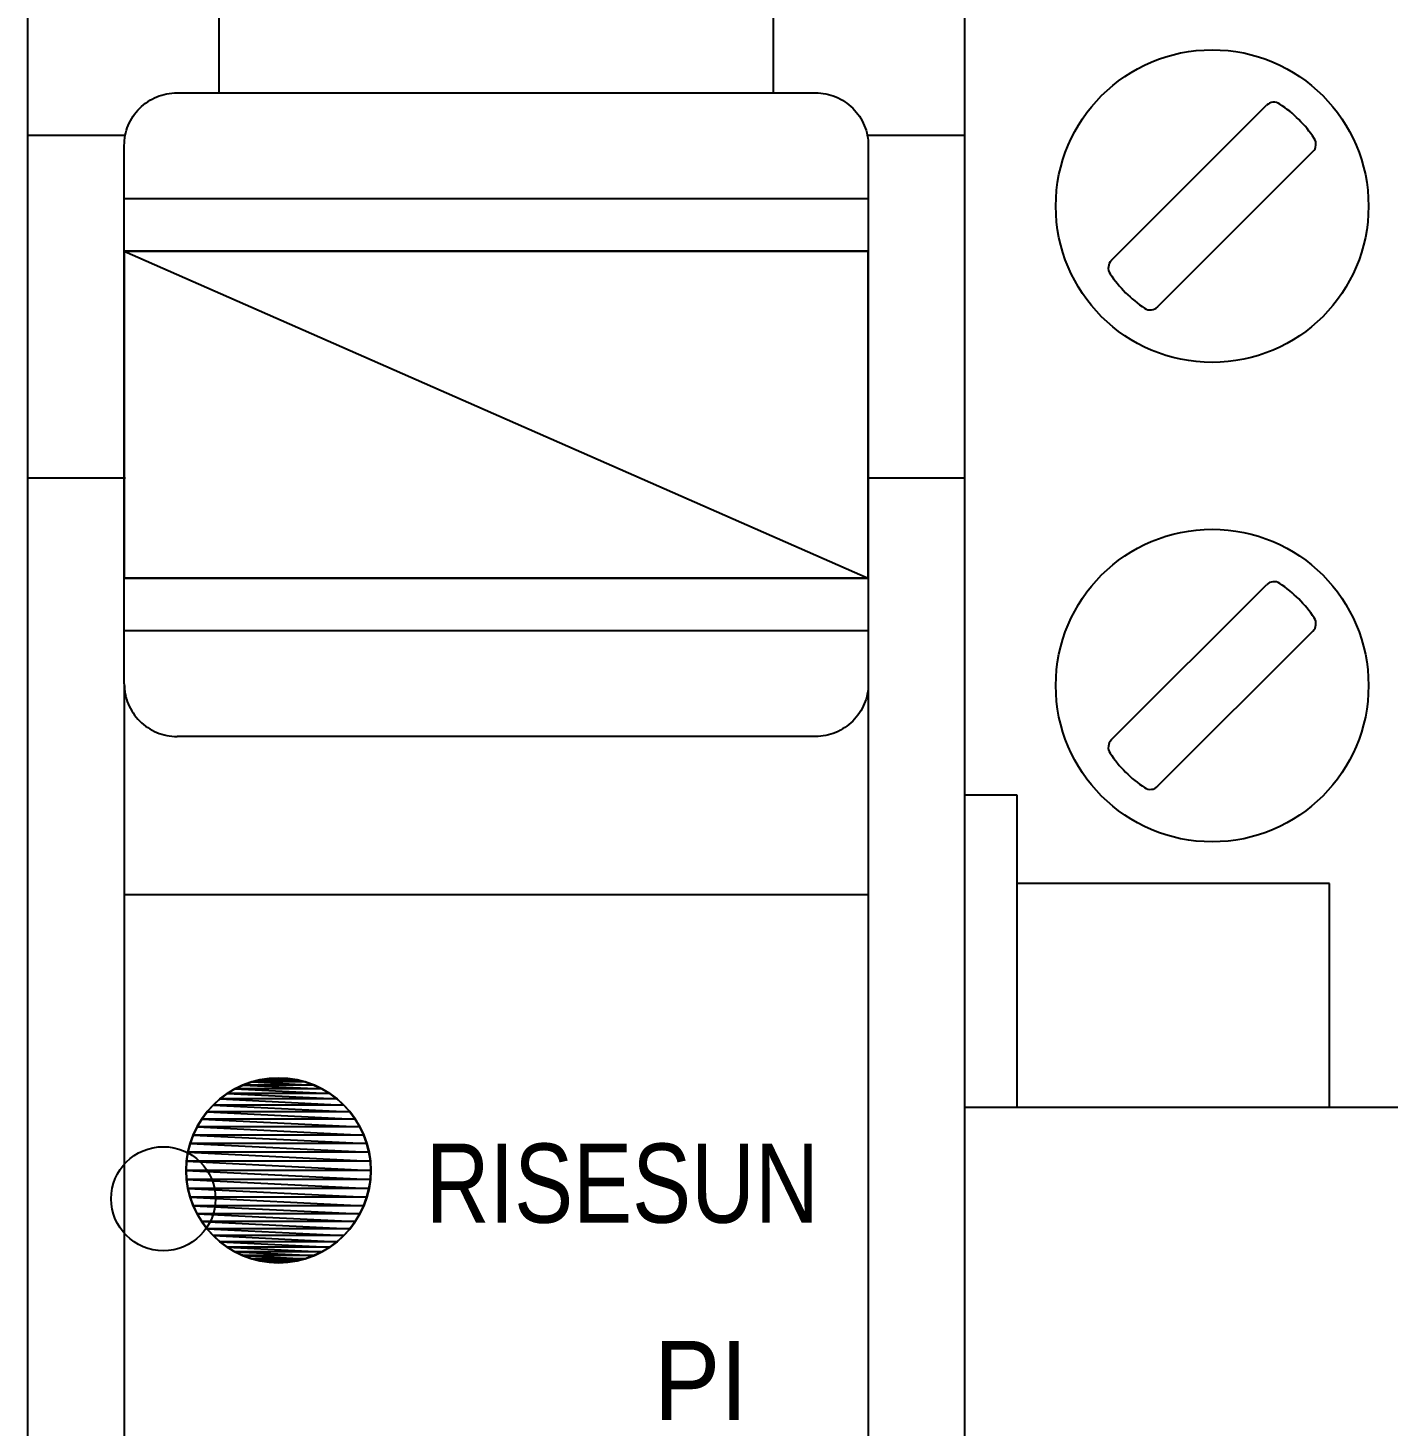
# Model space of a CAD drawing. Header units: millimetres. Extents: x 173893 to 258446, y -176540 to -123824.
# Drawn here: x 197231.95 to 197258.05, y -139282.55 to -139255.72 of the extents above; entities that cross this region are included whole.
import ezdxf

# ---------------------------------------------------------------- set-up
doc = ezdxf.new("R2010")
doc.units = ezdxf.units.MM
doc.header["$LTSCALE"] = 3
doc.linetypes.add('NEW_LINE159', pattern=[0.7, 0.5, -0.2])
doc.layers.add('1', color=3, linetype='Continuous')
doc.layers.add('DUT', color=7, linetype='Continuous')
doc.styles.add('Arial', font='arial.ttf')

msp = doc.modelspace()

# ---------------------------------------------------------------- linework, layer by layer
for p, q in [((197231.953, -139320.141), (197231.953, -139240.659)), ((197249.925, -139240.659), (197249.925, -139320.141)), ((197235.624, -139256.961), (197235.624, -139253.721)), ((197246.255, -139253.721), (197246.255, -139256.961)), ((197234.567, -139256.991), (197234.615, -139256.98)), ((197234.615, -139256.98), (197234.664, -139256.972)), ((197234.664, -139256.972), (197234.714, -139256.966)), ((197234.714, -139256.966), (197234.763, -139256.962)), ((197234.763, -139256.962), (197234.814, -139256.961)), ((197234.814, -139256.961), (197235.624, -139256.961)), ((197235.624, -139256.961), (197246.255, -139256.961)), ((197246.255, -139256.961), (197247.065, -139256.961)), ((197247.065, -139256.961), (197247.065, -139256.961)), ((197247.065, -139256.961), (197247.115, -139256.962)), ((197247.115, -139256.962), (197247.165, -139256.966)), ((197247.165, -139256.966), (197247.215, -139256.972)), ((197247.215, -139256.972), (197247.263, -139256.98)), ((197247.263, -139256.98), (197247.312, -139256.991)), ((197234.098, -139257.257), (197234.134, -139257.222)), ((197234.134, -139257.222), (197234.172, -139257.19)), ((197234.172, -139257.19), (197234.211, -139257.159)), ((197234.211, -139257.159), (197234.252, -139257.131)), ((197234.252, -139257.131), (197234.294, -139257.104)), ((197234.294, -139257.104), (197234.337, -139257.08)), ((197234.337, -139257.08), (197234.381, -139257.058)), ((197234.381, -139257.058), (197234.426, -139257.038)), ((197234.426, -139257.038), (197234.472, -139257.02)), ((197234.472, -139257.02), (197234.519, -139257.004)), ((197234.519, -139257.004), (197234.567, -139256.991)), ((197247.312, -139256.991), (197247.359, -139257.004)), ((197247.359, -139257.004), (197247.406, -139257.02)), ((197247.406, -139257.02), (197247.452, -139257.038)), ((197247.452, -139257.038), (197247.498, -139257.058)), ((197247.498, -139257.058), (197247.542, -139257.08)), ((197247.542, -139257.08), (197247.585, -139257.104)), ((197247.585, -139257.104), (197247.627, -139257.131)), ((197247.627, -139257.131), (197247.667, -139257.159)), ((197247.667, -139257.159), (197247.707, -139257.19)), ((197247.707, -139257.19), (197247.745, -139257.222)), ((197247.745, -139257.222), (197247.781, -139257.257)), ((197233.898, -139257.54), (197233.92, -139257.496)), ((197233.92, -139257.496), (197233.945, -139257.453)), ((197233.945, -139257.453), (197233.971, -139257.411)), ((197233.971, -139257.411), (197234, -139257.371)), ((197234, -139257.371), (197234.03, -139257.331)), ((197234.03, -139257.331), (197234.063, -139257.293)), ((197234.063, -139257.293), (197234.098, -139257.257)), ((197234.098, -139257.257), (197234.098, -139257.257)), ((197247.781, -139257.257), (197247.781, -139257.257)), ((197247.781, -139257.257), (197247.816, -139257.293)), ((197247.816, -139257.293), (197247.848, -139257.331)), ((197247.848, -139257.331), (197247.879, -139257.371)), ((197247.879, -139257.371), (197247.907, -139257.411)), ((197247.907, -139257.411), (197247.934, -139257.453)), ((197247.934, -139257.453), (197247.958, -139257.496)), ((197247.958, -139257.496), (197247.98, -139257.54)), ((197231.953, -139257.771), (197233.822, -139257.771)), ((197233.812, -139257.823), (197233.821, -139257.775)), ((197233.821, -139257.775), (197233.832, -139257.726)), ((197233.832, -139257.726), (197233.845, -139257.679)), ((197233.845, -139257.679), (197233.86, -139257.632)), ((197233.86, -139257.632), (197233.878, -139257.586)), ((197233.878, -139257.586), (197233.898, -139257.54)), ((197247.98, -139257.54), (197248, -139257.586)), ((197248, -139257.586), (197248.018, -139257.632)), ((197248.018, -139257.632), (197248.034, -139257.679)), ((197248.034, -139257.679), (197248.047, -139257.726)), ((197248.047, -139257.726), (197248.058, -139257.775)), ((197248.057, -139257.771), (197249.925, -139257.771)), ((197248.058, -139257.775), (197248.066, -139257.823)), ((197233.801, -139257.973), (197233.803, -139257.923)), ((197233.801, -139259.998), (197233.801, -139257.973)), ((197233.801, -139257.973), (197233.801, -139257.973)), ((197233.803, -139257.923), (197233.806, -139257.873)), ((197233.806, -139257.873), (197233.812, -139257.823)), ((197248.066, -139257.823), (197248.073, -139257.873)), ((197248.073, -139257.873), (197248.076, -139257.923)), ((197248.076, -139257.923), (197248.078, -139257.973)), ((197248.078, -139257.973), (197248.078, -139259.998)), ((197233.801, -139258.986), (197248.078, -139258.986)), ((197233.801, -139259.998), (197248.078, -139259.998)), ((197233.801, -139266.276), (197233.801, -139259.998)), ((197248.078, -139259.998), (197248.078, -139266.276)), ((197231.953, -139264.352), (197233.822, -139264.352)), ((197248.057, -139264.352), (197249.925, -139264.352)), ((197233.801, -139268.301), (197233.801, -139266.276)), ((197248.078, -139266.276), (197233.801, -139266.276)), ((197248.078, -139266.276), (197248.078, -139268.301)), ((197248.078, -139267.288), (197233.801, -139267.288)), ((197233.801, -139268.301), (197233.801, -139268.301)), ((197233.801, -139268.301), (197233.803, -139268.351)), ((197233.801, -139268.301), (197233.801, -139299.688)), ((197233.803, -139268.351), (197233.806, -139268.401)), ((197233.806, -139268.401), (197233.812, -139268.45)), ((197233.812, -139268.45), (197233.821, -139268.499)), ((197233.821, -139268.499), (197233.832, -139268.547)), ((197248.058, -139268.499), (197248.047, -139268.547)), ((197248.066, -139268.45), (197248.058, -139268.499)), ((197248.073, -139268.401), (197248.066, -139268.45)), ((197248.076, -139268.351), (197248.073, -139268.401)), ((197248.078, -139268.301), (197248.076, -139268.351)), ((197248.078, -139268.301), (197248.078, -139268.301)), ((197248.078, -139268.301), (197248.078, -139299.688)), ((197233.832, -139268.547), (197233.845, -139268.595)), ((197233.845, -139268.595), (197233.86, -139268.642)), ((197233.86, -139268.642), (197233.878, -139268.688)), ((197233.878, -139268.688), (197233.898, -139268.733)), ((197233.898, -139268.733), (197233.92, -139268.777)), ((197233.92, -139268.777), (197233.945, -139268.82)), ((197247.958, -139268.777), (197247.934, -139268.82)), ((197247.98, -139268.733), (197247.958, -139268.777)), ((197248, -139268.688), (197247.98, -139268.733)), ((197248.018, -139268.642), (197248, -139268.688)), ((197248.034, -139268.595), (197248.018, -139268.642)), ((197248.047, -139268.547), (197248.034, -139268.595)), ((197233.945, -139268.82), (197233.971, -139268.862)), ((197233.971, -139268.862), (197234, -139268.903)), ((197234, -139268.903), (197234.03, -139268.942)), ((197234.03, -139268.942), (197234.063, -139268.98)), ((197234.063, -139268.98), (197234.098, -139269.017)), ((197234.098, -139269.017), (197234.098, -139269.017)), ((197234.098, -139269.017), (197234.134, -139269.051)), ((197234.134, -139269.051), (197234.172, -139269.084)), ((197247.745, -139269.051), (197247.707, -139269.084)), ((197247.781, -139269.017), (197247.745, -139269.051)), ((197247.816, -139268.98), (197247.781, -139269.017)), ((197247.781, -139269.017), (197247.781, -139269.017)), ((197247.848, -139268.942), (197247.816, -139268.98)), ((197247.879, -139268.903), (197247.848, -139268.942)), ((197247.907, -139268.862), (197247.879, -139268.903)), ((197247.934, -139268.82), (197247.907, -139268.862)), ((197234.172, -139269.084), (197234.211, -139269.114)), ((197234.211, -139269.114), (197234.252, -139269.143)), ((197234.252, -139269.143), (197234.294, -139269.169)), ((197234.294, -139269.169), (197234.337, -139269.194)), ((197234.337, -139269.194), (197234.381, -139269.216)), ((197234.381, -139269.216), (197234.426, -139269.236)), ((197234.426, -139269.236), (197234.472, -139269.254)), ((197234.472, -139269.254), (197234.519, -139269.269)), ((197234.519, -139269.269), (197234.567, -139269.283)), ((197234.567, -139269.283), (197234.615, -139269.294)), ((197234.615, -139269.294), (197234.664, -139269.302)), ((197234.664, -139269.302), (197234.714, -139269.308)), ((197234.714, -139269.308), (197234.763, -139269.312)), ((197234.763, -139269.312), (197234.814, -139269.313)), ((197247.065, -139269.313), (197234.814, -139269.313)), ((197247.115, -139269.312), (197247.065, -139269.313)), ((197247.165, -139269.308), (197247.115, -139269.312)), ((197247.215, -139269.302), (197247.165, -139269.308)), ((197247.263, -139269.294), (197247.215, -139269.302)), ((197247.312, -139269.283), (197247.263, -139269.294)), ((197247.359, -139269.269), (197247.312, -139269.283)), ((197247.406, -139269.254), (197247.359, -139269.269)), ((197247.452, -139269.236), (197247.406, -139269.254)), ((197247.498, -139269.216), (197247.452, -139269.236)), ((197247.542, -139269.194), (197247.498, -139269.216)), ((197247.585, -139269.169), (197247.542, -139269.194)), ((197247.627, -139269.143), (197247.585, -139269.169)), ((197247.667, -139269.114), (197247.627, -139269.143)), ((197247.707, -139269.084), (197247.667, -139269.114)), ((197248.078, -139272.351), (197233.801, -139272.351))]:
    msp.add_line(p, q)
at = {"color": 144}
for p, q in [((197233.801, -139259.998), (197248.078, -139259.998)), ((197233.801, -139259.998), (197233.801, -139259.998)), ((197233.801, -139259.998), (197248.078, -139266.276)), ((197233.801, -139266.276), (197233.801, -139259.998)), ((197233.801, -139259.998), (197248.078, -139266.276)), ((197248.078, -139259.998), (197233.801, -139259.998)), ((197233.801, -139259.998), (197248.078, -139259.998)), ((197233.801, -139259.998), (197233.801, -139266.276)), ((197248.078, -139266.276), (197248.078, -139259.998)), ((197248.078, -139259.998), (197248.078, -139266.276)), ((197248.078, -139266.276), (197233.801, -139266.276)), ((197233.801, -139266.276), (197248.078, -139266.276)), ((197233.801, -139266.276), (197233.801, -139266.276)), ((197233.801, -139266.276), (197248.078, -139266.276))]:
    msp.add_line(p, q, dxfattribs=at)
at = {"color": 251, "linetype": 'NEW_LINE159'}
for p, q in [((197236.07, -139276.006), (197235.915, -139276.081)), ((197236.233, -139275.947), (197236.07, -139276.006)), ((197236.403, -139275.903), (197236.233, -139275.947)), ((197236.579, -139275.876), (197236.403, -139275.903)), ((197236.76, -139275.867), (197236.579, -139275.876)), ((197236.941, -139275.876), (197236.76, -139275.867)), ((197236.76, -139275.867), (197236.76, -139275.867)), ((197237.117, -139275.903), (197236.941, -139275.876)), ((197237.287, -139275.947), (197237.117, -139275.903)), ((197237.45, -139276.006), (197237.287, -139275.947)), ((197237.605, -139276.081), (197237.45, -139276.006)), ((197235.633, -139276.271), (197235.507, -139276.386)), ((197235.769, -139276.17), (197235.633, -139276.271)), ((197235.915, -139276.081), (197235.769, -139276.17)), ((197237.751, -139276.17), (197237.605, -139276.081)), ((197237.887, -139276.271), (197237.751, -139276.17)), ((197238.013, -139276.386), (197237.887, -139276.271)), ((197235.393, -139276.512), (197235.291, -139276.648)), ((197235.507, -139276.386), (197235.393, -139276.512)), ((197238.127, -139276.512), (197238.013, -139276.386)), ((197238.229, -139276.648), (197238.127, -139276.512)), ((197235.202, -139276.794), (197235.127, -139276.949)), ((197235.291, -139276.648), (197235.202, -139276.794)), ((197238.318, -139276.794), (197238.229, -139276.648)), ((197238.393, -139276.949), (197238.318, -139276.794)), ((197235.127, -139276.949), (197235.068, -139277.112)), ((197238.452, -139277.112), (197238.393, -139276.949)), ((197235.024, -139277.282), (197234.997, -139277.458)), ((197235.068, -139277.112), (197235.024, -139277.282)), ((197238.496, -139277.282), (197238.452, -139277.112)), ((197238.523, -139277.458), (197238.496, -139277.282)), ((197234.997, -139277.458), (197234.988, -139277.639)), ((197234.988, -139277.639), (197234.988, -139277.639)), ((197234.988, -139277.639), (197234.997, -139277.82)), ((197238.532, -139277.639), (197238.523, -139277.458)), ((197238.523, -139277.82), (197238.532, -139277.639)), ((197238.532, -139277.639), (197238.532, -139277.639)), ((197234.997, -139277.82), (197235.024, -139277.996)), ((197238.496, -139277.996), (197238.523, -139277.82)), ((197235.024, -139277.996), (197235.068, -139278.166)), ((197235.068, -139278.166), (197235.127, -139278.329)), ((197238.393, -139278.329), (197238.452, -139278.166)), ((197238.452, -139278.166), (197238.496, -139277.996)), ((197235.127, -139278.329), (197235.202, -139278.483)), ((197238.318, -139278.483), (197238.393, -139278.329)), ((197235.202, -139278.483), (197235.291, -139278.629)), ((197235.291, -139278.629), (197235.393, -139278.766)), ((197238.127, -139278.766), (197238.229, -139278.629)), ((197238.229, -139278.629), (197238.318, -139278.483)), ((197235.393, -139278.766), (197235.507, -139278.892)), ((197235.507, -139278.892), (197235.633, -139279.006)), ((197237.887, -139279.006), (197238.013, -139278.892)), ((197238.013, -139278.892), (197238.127, -139278.766)), ((197235.633, -139279.006), (197235.769, -139279.108)), ((197235.769, -139279.108), (197235.915, -139279.197)), ((197235.915, -139279.197), (197236.07, -139279.272)), ((197237.45, -139279.272), (197237.605, -139279.197)), ((197237.605, -139279.197), (197237.751, -139279.108)), ((197237.751, -139279.108), (197237.887, -139279.006)), ((197236.07, -139279.272), (197236.233, -139279.331)), ((197236.233, -139279.331), (197236.403, -139279.375)), ((197236.403, -139279.375), (197236.579, -139279.402)), ((197236.579, -139279.402), (197236.76, -139279.411)), ((197236.76, -139279.411), (197236.941, -139279.402)), ((197236.76, -139279.411), (197236.76, -139279.411)), ((197236.941, -139279.402), (197237.117, -139279.375)), ((197237.117, -139279.375), (197237.287, -139279.331)), ((197237.287, -139279.331), (197237.45, -139279.272))]:
    msp.add_line(p, q, dxfattribs=at)
at = {"color": 251}
for p, q in [((197235.925, -139276.076), (197236.082, -139276.002)), ((197236.082, -139276.002), (197235.925, -139276.076)), ((197236.082, -139276.002), (197236.246, -139275.943)), ((197236.246, -139275.943), (197236.082, -139276.002)), ((197237.438, -139276.002), (197236.082, -139276.002)), ((197236.082, -139276.002), (197237.595, -139276.076)), ((197236.082, -139276.002), (197237.595, -139276.076)), ((197237.438, -139276.002), (197236.082, -139276.002)), ((197236.246, -139275.943), (197236.415, -139275.901)), ((197236.415, -139275.901), (197236.246, -139275.943)), ((197237.275, -139275.943), (197236.246, -139275.943)), ((197236.246, -139275.943), (197237.438, -139276.002)), ((197236.246, -139275.943), (197237.438, -139276.002)), ((197237.275, -139275.943), (197236.246, -139275.943)), ((197236.415, -139275.901), (197236.587, -139275.876)), ((197236.587, -139275.876), (197236.415, -139275.901)), ((197237.106, -139275.901), (197236.415, -139275.901)), ((197236.415, -139275.901), (197237.275, -139275.943)), ((197236.415, -139275.901), (197237.275, -139275.943)), ((197237.106, -139275.901), (197236.415, -139275.901)), ((197236.587, -139275.876), (197236.76, -139275.867)), ((197236.76, -139275.867), (197236.587, -139275.876)), ((197236.934, -139275.876), (197236.587, -139275.876)), ((197236.587, -139275.876), (197237.106, -139275.901)), ((197236.587, -139275.876), (197237.106, -139275.901)), ((197236.934, -139275.876), (197236.587, -139275.876)), ((197236.76, -139275.867), (197236.934, -139275.876)), ((197236.934, -139275.876), (197236.76, -139275.867)), ((197237.106, -139275.901), (197236.934, -139275.876)), ((197236.934, -139275.876), (197237.106, -139275.901)), ((197237.275, -139275.943), (197237.106, -139275.901)), ((197237.106, -139275.901), (197237.275, -139275.943)), ((197237.438, -139276.002), (197237.275, -139275.943)), ((197237.275, -139275.943), (197237.438, -139276.002)), ((197237.595, -139276.076), (197237.438, -139276.002)), ((197237.438, -139276.002), (197237.595, -139276.076)), ((197235.507, -139276.386), (197235.636, -139276.269)), ((197235.636, -139276.269), (197235.507, -139276.386)), ((197235.636, -139276.269), (197235.776, -139276.166)), ((197235.776, -139276.166), (197235.636, -139276.269)), ((197237.884, -139276.269), (197235.636, -139276.269)), ((197235.636, -139276.269), (197238.013, -139276.386)), ((197235.636, -139276.269), (197238.013, -139276.386)), ((197237.884, -139276.269), (197235.636, -139276.269)), ((197235.776, -139276.166), (197235.925, -139276.076)), ((197235.925, -139276.076), (197235.776, -139276.166)), ((197237.745, -139276.166), (197235.776, -139276.166)), ((197235.776, -139276.166), (197237.884, -139276.269)), ((197235.776, -139276.166), (197237.884, -139276.269)), ((197237.745, -139276.166), (197235.776, -139276.166)), ((197237.595, -139276.076), (197235.925, -139276.076)), ((197235.925, -139276.076), (197237.745, -139276.166)), ((197235.925, -139276.076), (197237.745, -139276.166)), ((197237.595, -139276.076), (197235.925, -139276.076)), ((197237.745, -139276.166), (197237.595, -139276.076)), ((197237.595, -139276.076), (197237.745, -139276.166)), ((197237.884, -139276.269), (197237.745, -139276.166)), ((197237.745, -139276.166), (197237.884, -139276.269)), ((197238.013, -139276.386), (197237.884, -139276.269)), ((197237.884, -139276.269), (197238.013, -139276.386)), ((197235.287, -139276.655), (197235.391, -139276.515)), ((197235.391, -139276.515), (197235.287, -139276.655)), ((197235.391, -139276.515), (197235.507, -139276.386)), ((197235.507, -139276.386), (197235.391, -139276.515)), ((197238.13, -139276.515), (197235.391, -139276.515)), ((197235.391, -139276.515), (197238.233, -139276.655)), ((197235.391, -139276.515), (197238.233, -139276.655)), ((197238.13, -139276.515), (197235.391, -139276.515)), ((197238.013, -139276.386), (197235.507, -139276.386)), ((197235.507, -139276.386), (197238.13, -139276.515)), ((197235.507, -139276.386), (197238.13, -139276.515)), ((197238.013, -139276.386), (197235.507, -139276.386)), ((197238.13, -139276.515), (197238.013, -139276.386)), ((197238.013, -139276.386), (197238.13, -139276.515)), ((197238.233, -139276.655), (197238.13, -139276.515)), ((197238.13, -139276.515), (197238.233, -139276.655)), ((197235.123, -139276.961), (197235.198, -139276.804)), ((197235.198, -139276.804), (197235.123, -139276.961)), ((197235.198, -139276.804), (197235.287, -139276.655)), ((197235.287, -139276.655), (197235.198, -139276.804)), ((197238.323, -139276.804), (197235.198, -139276.804)), ((197235.198, -139276.804), (197238.397, -139276.961)), ((197235.198, -139276.804), (197238.397, -139276.961)), ((197238.323, -139276.804), (197235.198, -139276.804)), ((197238.233, -139276.655), (197235.287, -139276.655)), ((197235.287, -139276.655), (197238.323, -139276.804)), ((197235.287, -139276.655), (197238.323, -139276.804)), ((197238.233, -139276.655), (197235.287, -139276.655)), ((197238.323, -139276.804), (197238.233, -139276.655)), ((197238.233, -139276.655), (197238.323, -139276.804)), ((197238.397, -139276.961), (197238.323, -139276.804)), ((197238.323, -139276.804), (197238.397, -139276.961)), ((197235.065, -139277.125), (197235.123, -139276.961)), ((197235.123, -139276.961), (197235.065, -139277.125)), ((197238.397, -139276.961), (197235.123, -139276.961)), ((197235.123, -139276.961), (197238.456, -139277.125)), ((197235.123, -139276.961), (197238.456, -139277.125)), ((197238.397, -139276.961), (197235.123, -139276.961)), ((197238.456, -139277.125), (197238.397, -139276.961)), ((197238.397, -139276.961), (197238.456, -139277.125)), ((197234.997, -139277.465), (197235.022, -139277.293)), ((197235.022, -139277.293), (197234.997, -139277.465)), ((197235.022, -139277.293), (197235.065, -139277.125)), ((197235.065, -139277.125), (197235.022, -139277.293)), ((197238.498, -139277.293), (197235.022, -139277.293)), ((197235.022, -139277.293), (197238.524, -139277.465)), ((197235.022, -139277.293), (197238.524, -139277.465)), ((197238.498, -139277.293), (197235.022, -139277.293)), ((197238.456, -139277.125), (197235.065, -139277.125)), ((197235.065, -139277.125), (197238.498, -139277.293)), ((197235.065, -139277.125), (197238.498, -139277.293)), ((197238.456, -139277.125), (197235.065, -139277.125)), ((197238.498, -139277.293), (197238.456, -139277.125)), ((197238.456, -139277.125), (197238.498, -139277.293)), ((197238.524, -139277.465), (197238.498, -139277.293)), ((197238.498, -139277.293), (197238.524, -139277.465)), ((197234.988, -139277.639), (197234.997, -139277.465)), ((197234.997, -139277.465), (197234.988, -139277.639)), ((197238.532, -139277.639), (197234.988, -139277.639)), ((197234.988, -139277.639), (197238.524, -139277.813)), ((197234.997, -139277.813), (197234.988, -139277.639)), ((197234.988, -139277.639), (197238.524, -139277.813)), ((197238.532, -139277.639), (197234.988, -139277.639)), ((197234.988, -139277.639), (197234.997, -139277.813)), ((197238.524, -139277.465), (197234.997, -139277.465)), ((197234.997, -139277.465), (197238.532, -139277.639)), ((197234.997, -139277.465), (197238.532, -139277.639)), ((197238.524, -139277.465), (197234.997, -139277.465)), ((197238.532, -139277.639), (197238.524, -139277.465)), ((197238.524, -139277.465), (197238.532, -139277.639)), ((197238.524, -139277.813), (197238.532, -139277.639)), ((197238.532, -139277.639), (197238.524, -139277.813)), ((197238.524, -139277.813), (197234.997, -139277.813)), ((197234.997, -139277.813), (197238.498, -139277.985)), ((197235.022, -139277.985), (197234.997, -139277.813)), ((197234.997, -139277.813), (197238.498, -139277.985)), ((197238.524, -139277.813), (197234.997, -139277.813)), ((197234.997, -139277.813), (197235.022, -139277.985)), ((197238.498, -139277.985), (197238.524, -139277.813)), ((197238.524, -139277.813), (197238.498, -139277.985)), ((197238.498, -139277.985), (197235.022, -139277.985)), ((197235.022, -139277.985), (197238.456, -139278.153)), ((197235.065, -139278.153), (197235.022, -139277.985)), ((197235.022, -139277.985), (197238.456, -139278.153)), ((197238.498, -139277.985), (197235.022, -139277.985)), ((197235.022, -139277.985), (197235.065, -139278.153)), ((197238.456, -139278.153), (197235.065, -139278.153)), ((197235.065, -139278.153), (197238.397, -139278.317)), ((197235.123, -139278.317), (197235.065, -139278.153)), ((197235.065, -139278.153), (197238.397, -139278.317)), ((197238.456, -139278.153), (197235.065, -139278.153)), ((197235.065, -139278.153), (197235.123, -139278.317)), ((197238.397, -139278.317), (197238.456, -139278.153)), ((197238.456, -139278.153), (197238.397, -139278.317)), ((197238.456, -139278.153), (197238.498, -139277.985)), ((197238.498, -139277.985), (197238.456, -139278.153)), ((197238.397, -139278.317), (197235.123, -139278.317)), ((197235.123, -139278.317), (197238.323, -139278.474)), ((197235.198, -139278.474), (197235.123, -139278.317)), ((197235.123, -139278.317), (197238.323, -139278.474)), ((197238.397, -139278.317), (197235.123, -139278.317)), ((197235.123, -139278.317), (197235.198, -139278.474)), ((197238.323, -139278.474), (197238.397, -139278.317)), ((197238.397, -139278.317), (197238.323, -139278.474)), ((197238.323, -139278.474), (197235.198, -139278.474)), ((197235.198, -139278.474), (197238.233, -139278.623)), ((197235.287, -139278.623), (197235.198, -139278.474)), ((197235.198, -139278.474), (197238.233, -139278.623)), ((197238.323, -139278.474), (197235.198, -139278.474)), ((197235.198, -139278.474), (197235.287, -139278.623)), ((197238.233, -139278.623), (197235.287, -139278.623)), ((197235.287, -139278.623), (197238.13, -139278.763)), ((197235.391, -139278.763), (197235.287, -139278.623)), ((197235.287, -139278.623), (197238.13, -139278.763)), ((197238.233, -139278.623), (197235.287, -139278.623)), ((197235.287, -139278.623), (197235.391, -139278.763)), ((197238.13, -139278.763), (197238.233, -139278.623)), ((197238.233, -139278.623), (197238.13, -139278.763)), ((197238.233, -139278.623), (197238.323, -139278.474)), ((197238.323, -139278.474), (197238.233, -139278.623)), ((197238.13, -139278.763), (197235.391, -139278.763)), ((197235.391, -139278.763), (197238.013, -139278.892)), ((197235.507, -139278.892), (197235.391, -139278.763)), ((197235.391, -139278.763), (197238.013, -139278.892)), ((197238.13, -139278.763), (197235.391, -139278.763)), ((197235.391, -139278.763), (197235.507, -139278.892)), ((197238.013, -139278.892), (197235.507, -139278.892)), ((197235.507, -139278.892), (197237.884, -139279.009)), ((197235.636, -139279.009), (197235.507, -139278.892)), ((197235.507, -139278.892), (197237.884, -139279.009)), ((197238.013, -139278.892), (197235.507, -139278.892)), ((197235.507, -139278.892), (197235.636, -139279.009)), ((197237.884, -139279.009), (197238.013, -139278.892)), ((197238.013, -139278.892), (197237.884, -139279.009)), ((197238.013, -139278.892), (197238.13, -139278.763)), ((197238.13, -139278.763), (197238.013, -139278.892)), ((197237.884, -139279.009), (197235.636, -139279.009)), ((197235.636, -139279.009), (197237.745, -139279.112)), ((197235.776, -139279.112), (197235.636, -139279.009)), ((197235.636, -139279.009), (197237.745, -139279.112)), ((197237.884, -139279.009), (197235.636, -139279.009)), ((197235.636, -139279.009), (197235.776, -139279.112)), ((197237.745, -139279.112), (197235.776, -139279.112)), ((197235.776, -139279.112), (197237.595, -139279.202)), ((197235.925, -139279.202), (197235.776, -139279.112)), ((197235.776, -139279.112), (197237.595, -139279.202)), ((197237.745, -139279.112), (197235.776, -139279.112)), ((197235.776, -139279.112), (197235.925, -139279.202)), ((197237.595, -139279.202), (197235.925, -139279.202)), ((197235.925, -139279.202), (197237.438, -139279.276)), ((197236.082, -139279.276), (197235.925, -139279.202)), ((197235.925, -139279.202), (197237.438, -139279.276)), ((197237.595, -139279.202), (197235.925, -139279.202)), ((197235.925, -139279.202), (197236.082, -139279.276)), ((197237.438, -139279.276), (197237.595, -139279.202)), ((197237.595, -139279.202), (197237.438, -139279.276)), ((197237.595, -139279.202), (197237.745, -139279.112)), ((197237.745, -139279.112), (197237.595, -139279.202)), ((197237.745, -139279.112), (197237.884, -139279.009)), ((197237.884, -139279.009), (197237.745, -139279.112)), ((197237.438, -139279.276), (197236.082, -139279.276)), ((197236.082, -139279.276), (197237.275, -139279.335)), ((197236.246, -139279.335), (197236.082, -139279.276)), ((197236.082, -139279.276), (197237.275, -139279.335)), ((197237.438, -139279.276), (197236.082, -139279.276)), ((197236.082, -139279.276), (197236.246, -139279.335)), ((197237.275, -139279.335), (197236.246, -139279.335)), ((197236.246, -139279.335), (197237.106, -139279.377)), ((197236.415, -139279.377), (197236.246, -139279.335)), ((197236.246, -139279.335), (197237.106, -139279.377)), ((197237.275, -139279.335), (197236.246, -139279.335)), ((197236.246, -139279.335), (197236.415, -139279.377)), ((197237.106, -139279.377), (197236.415, -139279.377)), ((197236.415, -139279.377), (197236.934, -139279.402)), ((197236.587, -139279.402), (197236.415, -139279.377)), ((197236.415, -139279.377), (197236.934, -139279.402)), ((197237.106, -139279.377), (197236.415, -139279.377)), ((197236.415, -139279.377), (197236.587, -139279.402)), ((197236.934, -139279.402), (197236.587, -139279.402)), ((197236.587, -139279.402), (197236.76, -139279.411)), ((197236.934, -139279.402), (197236.587, -139279.402)), ((197236.76, -139279.411), (197236.587, -139279.402)), ((197236.76, -139279.411), (197236.934, -139279.402)), ((197236.934, -139279.402), (197236.76, -139279.411)), ((197236.934, -139279.402), (197237.106, -139279.377)), ((197237.106, -139279.377), (197236.934, -139279.402)), ((197237.106, -139279.377), (197237.275, -139279.335)), ((197237.275, -139279.335), (197237.106, -139279.377)), ((197237.275, -139279.335), (197237.438, -139279.276)), ((197237.438, -139279.276), (197237.275, -139279.335))]:
    msp.add_line(p, q, dxfattribs=at)
msp.add_circle((197234.551, -139278.185), 1)
at = {"layer": '1', "color": 7}
for p, q in [((197249.926, -139252.935), (197249.926, -139303.435)), ((197252.741, -139260.18), (197255.721, -139257.2)), ((197253.63, -139261.069), (197256.61, -139258.089)), ((197252.741, -139269.38), (197255.721, -139266.4)), ((197253.63, -139270.269), (197256.61, -139267.289)), ((197249.926, -139270.435), (197250.926, -139270.435)), ((197250.926, -139270.435), (197250.926, -139276.435)), ((197256.926, -139272.135), (197250.926, -139272.135)), ((197256.926, -139276.435), (197256.926, -139272.135)), ((197259.426, -139276.435), (197249.926, -139276.435))]:
    msp.add_line(p, q, dxfattribs=at)
for centre in [(197254.676, -139259.135), (197254.676, -139268.335)]:
    msp.add_circle(centre, 3, dxfattribs=at)
for centre, radius, start, end in [((197255.862, -139257.342), 0.2, 56.4992, 135), ((197254.676, -139259.135), 2.35, 33.5008, 56.4992), ((197256.468, -139257.948), 0.2, 315, 33.5008), ((197252.883, -139260.321), 0.2, 135, 213.5008), ((197254.676, -139259.135), 2.35, 213.5008, 236.4992), ((197253.489, -139260.928), 0.2, 236.4992, 315), ((197255.862, -139266.542), 0.2, 56.4992, 135), ((197254.676, -139268.335), 2.35, 33.5008, 56.4992), ((197256.468, -139267.148), 0.2, 315, 33.5008), ((197252.883, -139269.521), 0.2, 135, 213.5008), ((197254.676, -139268.335), 2.35, 213.5008, 236.4992), ((197253.489, -139270.128), 0.2, 236.4992, 315)]:
    msp.add_arc(centre, radius, start, end, dxfattribs=at)

# ---------------------------------------------------------------- texts
at = {"layer": 'DUT', "color": 251, "style": 'Arial', "oblique": 0}
for s, width, p in [('RISESUN', 0.8, (197239.585, -139278.644)), ('PI', 0.9, (197243.964, -139282.431))]:
    msp.add_text(s, height=1.5186, dxfattribs=dict(at, width=width)).set_placement(p)

doc.saveas('drawing.dxf')
